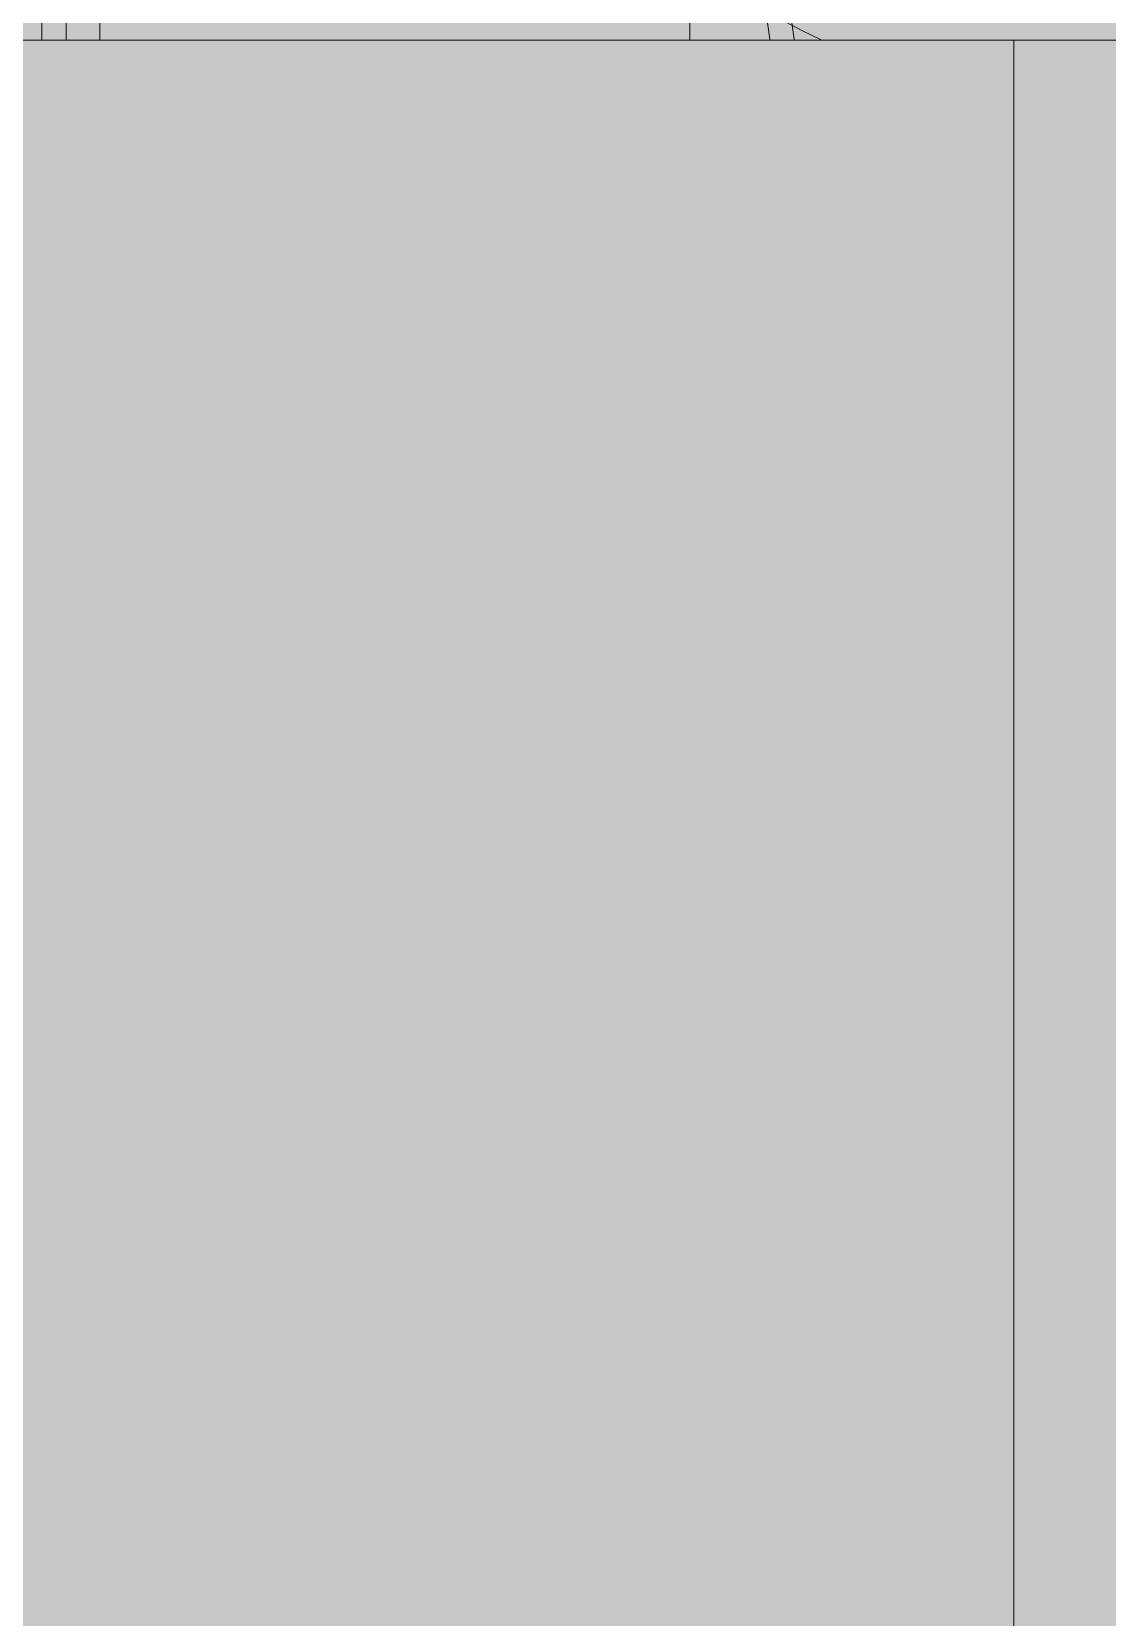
# Model space of a CAD drawing. Header units: millimetres. Extents: x -5368 to 16281, y -22441 to 15493.
# Drawn here: x -4259 to -3813, y 2836 to 3495 of the extents above; entities that cross this region are included whole.
import ezdxf
from ezdxf.enums import TextEntityAlignment as Align

# ---------------------------------------------------------------- set-up
doc = ezdxf.new("R2010")
doc.units = ezdxf.units.MM
doc.set_wipeout_variables(frame=1)
doc.layers.add('Техника. Кран GROVE GMK 5220', color=250, linetype='Continuous', lineweight=20)
doc.layers.add('Техника. Кран GROVE GMK 5220 Штрих', color=7, linetype='Continuous', true_color=0xe8e8e8)
doc.styles.add('arial', font='arial.ttf')

# ---------------------------------------------------------------- blocks, each defined once
blk = doc.blocks.new('GMK 5220-20250309.081547')
at = {"color": 0, "linetype": 'ByBlock', "lineweight": -2, "transparency": 16777216}
blk.add_lwpolyline([(-4565.001899227203, -200.5016025695522), (-35.41129775596892, -200.5008757125815), (86.9195635260603, -89.33162617230118, 0.4349877229114393), (84.60315346377865, 91.49069402250825, 2.220446049250313e-16), (-35.41139026052588, 200.5010176241713), (-2517.000848705249, 200.501346494455)], format="xyb", dxfattribs=at)
blk = doc.blocks.new('GMK 5220-20250308.075254')
at = {"color": 0, "linetype": 'ByBlock', "lineweight": -2, "transparency": 16777216}
blk.add_wipeout([(4132.021917808218, 3646.8969709839685), (4108.436437235389, 3719.476066501539), (4070.274609802295, 3785.564453733841), (4019.204699595783, 3842.273044542456), (3957.4592542386176, 3887.122793456416), (3887.7375079117714, 3918.153070431249), (3813.087382931683, 3934.00737080866), (3736.772248244751, 3933.9926156215024), (3662.1282595606167, 3918.1094499004384), (3592.418517574316, 3887.0522144760907), (3530.6904198263132, 3842.178592509361), (3479.6424421378447, 3785.4502576676105), (3441.5061733402695, 3719.34711854246), (3417.948760211422, 3646.7589081589767), (3410.000027289207, 3570.858857797127), (3418.0074575575927, 3494.9649775399084), (3441.6210020476674, 3422.3950077409945), (3479.808382409946, 3356.321382283732), (3530.900217498023, 3299.6325439878847), (3592.6630012315604, 3254.8066748330725), (3662.396741473466, 3223.8033609477097), (3737.0529915870825, 3207.977928284643), (3813.3681148626188, 3208.0221938439095), (3888.0059560892905, 3223.9342225336172), (3957.703683311354, 3255.018411763496), (4019.4144242199973, 3299.9159000730474), (4070.440461757222, 3356.6639704653494), (4108.5511662167655, 3422.781851598954), (4132.080508379095, 3495.3791659942403), (4139.999999999999, 3571.0000000000005)], dxfattribs=at)
at = {"layer": 'Техника. Кран GROVE GMK 5220 Штрих', "true_color": 0xadadad, "transparency": 16777216}
h = blk.add_hatch(color=253, dxfattribs=at)
h.dxf.hatch_style = 1
edge = h.paths.add_edge_path()
edge.add_arc((3775, 3571), 365, 0, 360)
at = {"color": 0, "linetype": 'ByBlock', "lineweight": -2, "transparency": 16777216}
blk.add_circle((3775, 3571), 365, dxfattribs=at)
blk.add_wipeout([(22.385445000000345, 3559.327399999999), (127.09091248929008, 3216.5435079587587), (-341.3059549999989, 2995.967199999999), (-341.3059549999989, 2995.967199999999), (-346.26780791351393, 3137.257352465088), (-355.4946369169297, 3278.333193042008), (-368.97802376036293, 3419.0660088568475), (-386.70566665306615, 3559.327399999999), (-481.15585500000407, 3559.3273000000017), (-481.1558550000034, 3559.3273000000017), (-461.854520898396, 3408.22343444318), (-447.58011209551023, 3256.562098112381), (-438.34836448318083, 3104.510480165257), (-434.1694550000027, 2952.2361999999994), (-1174.4276549999995, 2602.573240000001), (-1174.4276549999995, 2602.573240000001), (-1232.6608714875429, 2651.2683306756066), (-1295.133026798041, 2694.390820970713), (-1361.3126439986895, 2731.573849701118), (-1430.6367052171408, 2762.501085183311), (-1430.6367052171408, 2762.501085183311), (-1343.422894510994, 2971.02874589983), (-1243.6405958898372, 3173.842766479447), (-1131.6620886237424, 3370.1864650598927), (-1007.9051550000017, 3559.327299999998), (-1007.9051549999999, 3559.3273000000017), (-418.5165153461344, 3559.3273000000017), (-431.7750550000012, 3646.3273000000017), (-431.7750550000037, 3687.327300000001), (-918.7786550000014, 3687.327300000001), (-948.3842550000008, 3756.3273000000017), (-989.4383550000016, 3756.3273000000017), (-1038.8675549999998, 3687.0824000000002), (-1038.8675549999998, 3687.0824000000002), (-1172.2251444162266, 3492.9240759378263), (-1293.2972674302482, 3290.8764516349993), (-1401.618736476461, 3081.715841573714), (-1496.7733550000007, 2866.2458899999992), (-1496.7733550000007, 2866.245889999998), (-1553.1281550000017, 2863.0735400000017), (-1553.1281550000022, 2863.0735400000017), (-1558.5956489312325, 2849.1777043832367), (-1564.0093507761553, 2835.260823636801), (-1569.3691795314803, 2821.3231059940235), (-1574.6750549999992, 2807.3647600000027), (-1574.6750549999992, 2807.36476), (-1539.4516550000003, 2755.983599999999), (-1539.4516550000003, 2755.9835999999987), (-1566.810906161741, 2679.6602971901248), (-1592.4782614713254, 2602.7515067474806), (-1616.4412057817876, 2525.294728632762), (-1638.6880550000014, 2447.32773), (-1638.6880550000014, 2447.3277300000013), (-1643.5206549999998, 2425.86565), (-1658.459054999999, 2372.494080000001), (-1658.459054999999, 2372.494080000001), (-1633.4480954567357, 2325.9956192611835), (-1605.4211164390858, 2281.2503022380765), (-1574.500473531195, 2238.4534706904383), (-1540.8211550000015, 2197.7919600000027), (-1540.8211550000015, 2197.7919600000027), (-1563.2686448593195, 2156.609728604125), (-1563.2686448593195, 2156.609728604125), (-1557.3169297364325, 2148.209832955544), (-1551.2656693313838, 2139.8813632689), (-1545.1157207309807, 2131.625499169759), (-1538.8679550000015, 2123.4434100000008), (-1538.8679550000006, 2123.4434099999994), (-1546.8675550000007, 2117.2592200000004), (-1129.9999549999993, 2117.326830000002), (-1129.9999549999993, 1932), (-1162.4999549999989, 1932), (-1162.4999549999989, 1907.0000000000005), (-1178.907455, 1907.0000000000005), (-1190.2781549999995, 1893.924500000002), (-1197.4163550000012, 1893.924500000002), (-1197.4163550000012, 1932), (-1333.234155000001, 1932), (-1333.234155000001, 1893.924500000002), (1246.999945, 1893.924500000002), (1246.999945, 1887.0000000000005), (1560.999994999999, 1887.0000000000005), (1560.999994999999, 1873.3397459621556), (1560.999994999999, 1873.3397459621556), (1559.8268293236497, 1872.7612046748873), (1558.5881854510244, 1872.340741737109), (1557.3052569221995, 1872.0855513862625), (1555.999994999999, 1872), (1535.999994999999, 1872), (1535.999994999999, 1867.0000000000005), (1555.999994999999, 1867.0000000000005), (1555.999994999999, 1867.0000000000005), (1557.2728508594673, 1867.0541029723508), (1558.536524680886, 1867.2160216051952), (1559.7819006629443, 1867.4845878612905), (1560.999994999999, 1867.8578643762708), (1560.999994999999, 1804), (1565.999994999999, 1804), (1565.999994999999, 1870.817503000002), (1567.1803349999977, 1872), (1570.999994999999, 1872), (1570.999994999999, 1887.0000000000005), (1672.999994999999, 1887.0000000000005), (1672.999994999999, 1872), (1676.819655, 1872), (1677.999994999999, 1870.817503000002), (1677.999994999999, 1804), (1682.999994999999, 1804), (1682.999994999999, 1867.8578643762708), (1682.999994999999, 1867.8578643762708), (1684.2180893370535, 1867.4845878612905), (1685.4634653191117, 1867.2160216051952), (1686.7271391405304, 1867.0541029723508), (1687.999994999999, 1867.0000000000005), (1707.9999949999988, 1867.0000000000005), (1707.9999949999988, 1872), (1687.999994999999, 1872), (1687.999994999999, 1872), (1686.6947330777982, 1872.0855513862625), (1685.4118045489736, 1872.340741737109), (1684.173160676348, 1872.7612046748873), (1682.999994999999, 1873.3397459621556), (1682.999994999999, 1887.0000000000005), (2341.999994999999, 1887.0000000000005), (2341.999994999999, 1873.3397459621556), (2341.999994999999, 1873.3397459621556), (2340.8268293236492, 1872.7612046748886), (2339.5881854510235, 1872.3407417371109), (2338.3052569221995, 1872.085551386263), (2336.9999949999988, 1872), (2316.9999949999988, 1872), (2316.9999949999988, 1867.0000000000005), (2336.9999949999988, 1867.0000000000005), (2336.9999949999988, 1867.0000000000005), (2338.2728508594673, 1867.0541029723536), (2339.536524680885, 1867.2160216051984), (2340.781900662944, 1867.4845878612919), (2341.999994999999, 1867.8578643762708), (2341.999994999999, 1804), (2346.999994999999, 1804), (2346.999994999999, 1870.817503000002), (2348.1803349999977, 1872), (2351.9999949999988, 1872), (2351.9999949999988, 1887.0000000000005), (2453.999994999999, 1887.0000000000005), (2453.999994999999, 1872), (2457.8196550000002, 1872), (2458.9999949999988, 1870.8173770000003), (2458.9999949999988, 1804), (2463.999994999999, 1804), (2463.999994999999, 1867.8578643762708), (2463.999994999999, 1867.8578643762708), (2465.2180893370532, 1867.4845878612905), (2466.4634653191124, 1867.2160216051952), (2467.72713914053, 1867.0541029723508), (2468.999994999999, 1867.0000000000005), (2488.999994999999, 1867.0000000000005), (2488.999994999999, 1872), (2468.999994999999, 1872), (2468.999994999999, 1872), (2467.6947330777984, 1872.0855513862625), (2466.411804548974, 1872.3407417371095), (2465.1731606763483, 1872.7612046748873), (2463.999994999999, 1873.3397459621556), (2463.999994999999, 1877.0000000000005), (2466.999994999999, 1877.0000000000005), (2466.999994999999, 1962.000000000001), (2849.9999949999988, 1962.000000000001), (2850.0000950000003, 2267.0000000000005), (2966.999994999999, 2267.0000000000005), (2966.999994999999, 2275.0000000000005), (2949.999994999999, 2275.0000000000005), (2949.999994999999, 3182), (4405.000045000002, 3182), (4405.000045000002, 3192), (4395, 3192), (4395, 3272.000000000001), (4395, 3272.000000000001), (4390.432771950678, 3294.9610059419056), (4377.426406871194, 3314.4264068711927), (4357.9610059419065, 3327.4327719506773), (4335, 3332), (4254.9999520747515, 3332), (4255.000045000002, 3724), (4263.000045000002, 3715.999999999999), (4265.000045000002, 3715.999999999999), (4265.000045000002, 3816), (4263.000045000002, 3816), (4255.000045000002, 3808), (4255.000045000002, 3816), (4245.0000450000025, 3816), (4245.0000450000025, 3806), (3392.7269449999994, 3806), (2955.3835049999984, 3865.6299), (2949.954754999999, 3866), (2288.9999949999988, 3866), (2288.999645000001, 3862.966199999999), (2285.8153949999983, 3863.3109000000004), (2267.079764999999, 3855.9703999999983), (2233.4412749999983, 3856), (2176.547797, 3833.7181999999993), (2025.499945, 3833.7181900000005), (2022.4999450000003, 3830.7181899999996), (2022.4999350000003, 3773.3868), (1944.4991149999992, 3742.8384000000005), (1941.741094999998, 3740.1854999999996), (1935.5792850000005, 3726.0901999999987), (1837.5421949999986, 3687.6797000000006), (1799.1451649999985, 3785.682600000001), (1791.6964650000014, 3782.7642000000014), (1830.0934950000017, 3684.7613999999994), (1112.1388449999981, 3403.470437106539), (1112.1388449999981, 3431.9536000000007), (1112.1388449999981, 3431.9536000000007), (1117.8790964854745, 3433.0954070123316), (1122.7454467177963, 3436.3469982822035), (1125.9970379876675, 3441.213348514525), (1127.1388449999981, 3446.9536000000007), (1127.1388449999981, 3491.9536000000007), (1122.1388449999981, 3491.9536000000007), (1122.1388449999981, 3446.9536000000007), (1122.1388449999981, 3446.9536000000007), (1121.3776403251125, 3443.1267656763484), (1119.209912811865, 3439.882532188133), (1115.96567932365, 3437.714804674887), (1112.1388449999981, 3436.9536000000007), (1112.1388449999981, 3436.9536000000007), (932.1388449999981, 3436.9536000000007), (932.1388449999981, 3436.9536000000007), (928.3120106763474, 3437.714804674888), (925.067777188133, 3439.882532188136), (922.9000496748856, 3443.1267656763503), (922.1388449999984, 3446.9536000000007), (922.1388449999981, 3446.9536000000007), (922.1388449999981, 3491.9536000000007), (917.1388449999981, 3491.9536000000007), (917.1388449999981, 3446.9536000000007), (917.1388449999981, 3446.9536000000007), (918.2806520123288, 3441.213348514525), (921.5322432821999, 3436.3469982822035), (926.3985935145217, 3433.0954070123316), (932.1388449999981, 3431.9536000000007), (932.1388449999981, 3332.9473688141297), (598.6843542461432, 3202.301625348321), (626.9298449999993, 3303.431199999999), (619.2247450000001, 3305.5832999999984), (589.3576450000004, 3198.6474000000026), (410.0743449999976, 3128.405200000001), (410.0743449999976, 3128.405200000001), (381.3359242622132, 3289.4884490832546), (341.9462992140666, 3448.30333314733), (292.0799454418111, 3604.14638471903), (231.95774500000016, 3756.3273000000017), (190.90354499999785, 3756.3273000000017), (141.56244500000048, 3687.327300000001), (-431.77505500000575, 3687.327300000001), (-431.7750550000012, 3646.3273000000017), (-418.5165153461344, 3559.3273000000017), (-386.70566665306615, 3559.327399999999)], dxfattribs=at)
at = {"layer": 'Техника. Кран GROVE GMK 5220 Штрих', "transparency": 16777216}
h = blk.add_hatch(color=256, dxfattribs=at)
h.dxf.hatch_style = 1
edge = h.paths.add_edge_path()
edge.add_line((-386.7056666530625, 3559.327399999998), (22.38544499999989, 3559.327399999998))
edge.add_line((22.38544499999989, 3559.327399999998), (127.090912489286, 3216.543507958759))
edge.add_line((127.090912489286, 3216.543507958759), (-341.3059549999962, 2995.967199999999))
edge.add_arc((-5020.898003174326, 2902.360649058015), 4680.528167174691, 1.145942871526288, 8.068775076187405)
edge.add_line((-386.7056666530625, 3559.327399999998), (-481.1558550000045, 3559.327300000001))
edge.add_arc((-5021.900274676607, 2902.528186419214), 4588.000104667034, 0.6207748568406828, 8.230503837868412, ccw=False)
edge.add_line((-434.1694550000029, 2952.236199999999), (-1174.427655, 2602.573240000002))
edge.add_arc((-1730.924536671224, 1996.240172412139), 822.9997376429133, 47.45406200345965, 68.60042369006618)
edge.add_arc((2025.318572346816, 1439.59739265836), 3700.500109474166, 145.0527138145376, 159.0536744549772, ccw=False)
edge.add_line((-1007.905155, 3559.327300000001), (-418.5165153461348, 3559.327300000001))
edge.add_line((-418.5165153461348, 3559.327300000001), (-431.7750549999982, 3646.327300000001))
edge.add_line((-431.7750549999982, 3646.327300000001), (-431.7750550000055, 3687.327300000001))
edge.add_line((-431.7750550000055, 3687.327300000001), (-918.7786550000019, 3687.327300000001))
edge.add_line((-918.7786550000019, 3687.327300000001), (-948.3842550000045, 3756.327300000001))
edge.add_line((-948.3842550000045, 3756.327300000001), (-989.4383549999984, 3756.327300000001))
edge.add_line((-989.4383549999984, 3756.327300000001), (-1038.867554999997, 3687.082399999999))
edge.add_arc((2025.253914586714, 1439.613970824481), 3799.994042169395, 143.7407391895068, 157.9491055126346)
edge.add_line((-1496.773355000005, 2866.245889999998), (-1553.128155000006, 2863.073540000001))
edge.add_arc((2036.496762358249, 1442.666242153007), 3860.435718814168, 158.4113949495344, 159.2979119321689)
edge.add_line((-1574.675055, 2807.36476), (-1539.451655000004, 2755.9836))
edge.add_arc((1903.103758530606, 1478.88182116625), 3671.808373094822, 159.6464084580131, 164.7072048278086)
edge.add_line((-1638.688054999999, 2447.327730000001), (-1643.520655, 2425.86565))
edge.add_line((-1643.520655, 2425.86565), (-1658.459054999999, 2372.49408))
edge.add_arc((-942.593525010394, 2727.573712152773), 799.09010893456, 206.3820749779501, 221.5276374737581)
edge.add_line((-1540.821155000005, 2197.791960000002), (-1563.268644859323, 2156.609728604126))
edge.add_arc((-854.500809334793, 2652.49608715735), 865.0174132775043, 214.9783933046662, 217.7059555516733)
edge.add_line((-1538.867955000002, 2123.44341), (-1546.867554999997, 2117.25922))
edge.add_line((-1546.867554999997, 2117.25922), (-1129.999954999999, 2117.326830000002))
edge.add_line((-1129.999954999999, 2117.326830000002), (-1129.999954999999, 1932))
edge.add_line((-1129.999954999999, 1932), (-1162.499954999999, 1932))
edge.add_line((-1162.499954999999, 1932), (-1162.499954999999, 1907))
edge.add_line((-1162.499954999999, 1907), (-1178.907455, 1907))
edge.add_line((-1178.907455, 1907), (-1190.278155, 1893.924500000001))
edge.add_line((-1190.278155, 1893.924500000001), (-1197.416355000001, 1893.924500000001))
edge.add_line((-1197.416355000001, 1893.924500000001), (-1197.416355000001, 1932))
edge.add_line((-1197.416355000001, 1932), (-1333.234155000006, 1932))
edge.add_line((-1333.234155000006, 1932), (-1333.234155000006, 1893.924500000001))
edge.add_line((-1333.234155000006, 1893.924500000001), (1246.999944999996, 1893.924500000001))
edge.add_line((1246.999944999996, 1893.924500000001), (1246.999944999996, 1887))
edge.add_line((1246.999944999996, 1887), (1560.999994999998, 1887))
edge.add_line((1560.999994999998, 1887), (1560.999994999998, 1873.339745962156))
edge.add_arc((1555.999995000001, 1881.999999999989), 9.999999999989104, 269.9999999999831, 300.0000000000165, ccw=False)
edge.add_line((1555.999994999998, 1872), (1535.999994999998, 1872))
edge.add_line((1535.999994999998, 1872), (1535.999994999998, 1867))
edge.add_line((1535.999994999998, 1867), (1555.999994999998, 1867))
edge.add_arc((1555.999995000026, 1881.999999999818), 14.9999999998181, 269.999999999894, 289.4712206346239)
edge.add_line((1560.999994999998, 1867.85786437627), (1560.999994999998, 1804))
edge.add_line((1560.999994999998, 1804), (1565.999994999998, 1804))
edge.add_line((1565.999994999998, 1804), (1565.999994999998, 1870.817503000002))
edge.add_line((1565.999994999998, 1870.817503000002), (1567.180334999997, 1872))
edge.add_line((1567.180334999997, 1872), (1570.999994999998, 1872))
edge.add_line((1570.999994999998, 1872), (1570.999994999998, 1887))
edge.add_line((1570.999994999998, 1887), (1672.999994999998, 1887))
edge.add_line((1672.999994999998, 1887), (1672.999994999998, 1872))
edge.add_line((1672.999994999998, 1872), (1676.819654999999, 1872))
edge.add_line((1676.819654999999, 1872), (1677.999994999998, 1870.817503000002))
edge.add_line((1677.999994999998, 1870.817503000002), (1677.999994999998, 1804))
edge.add_line((1677.999994999998, 1804), (1682.999994999998, 1804))
edge.add_line((1682.999994999998, 1804), (1682.999994999998, 1867.85786437627))
edge.add_arc((1687.999994999971, 1881.999999999818), 14.99999999981808, 250.528779365376, 270.000000000106)
edge.add_line((1687.999994999998, 1867), (1707.999994999998, 1867))
edge.add_line((1707.999994999998, 1867), (1707.999994999998, 1872))
edge.add_line((1707.999994999998, 1872), (1687.999994999998, 1872))
edge.add_arc((1687.999994999995, 1881.999999999989), 9.999999999989086, 239.99999999998352, 270.00000000001694, ccw=False)
edge.add_line((1682.999994999998, 1873.339745962156), (1682.999994999998, 1887))
edge.add_line((1682.999994999998, 1887), (2341.999994999998, 1887))
edge.add_line((2341.999994999998, 1887), (2341.999994999998, 1873.339745962156))
edge.add_arc((2336.999994999985, 1882.000000000049), 10.00000000004916, 270.0000000000756, 299.9999999999246, ccw=False)
edge.add_line((2336.999994999998, 1872), (2316.999994999998, 1872))
edge.add_line((2316.999994999998, 1872), (2316.999994999998, 1867))
edge.add_line((2316.999994999998, 1867), (2336.999994999998, 1867))
edge.add_arc((2336.99999499999, 1882.000000000027), 15.00000000002728, 270.0000000000313, 289.471220634487)
edge.add_line((2341.999994999998, 1867.85786437627), (2341.999994999998, 1804))
edge.add_line((2341.999994999998, 1804), (2346.999994999998, 1804))
edge.add_line((2346.999994999998, 1804), (2346.999994999998, 1870.817503000002))
edge.add_line((2346.999994999998, 1870.817503000002), (2348.180334999997, 1872))
edge.add_line((2348.180334999997, 1872), (2351.999994999998, 1872))
edge.add_line((2351.999994999998, 1872), (2351.999994999998, 1887))
edge.add_line((2351.999994999998, 1887), (2453.999994999998, 1887))
edge.add_line((2453.999994999998, 1887), (2453.999994999998, 1872))
edge.add_line((2453.999994999998, 1872), (2457.819654999999, 1872))
edge.add_line((2457.819654999999, 1872), (2458.999994999998, 1870.817376999999))
edge.add_line((2458.999994999998, 1870.817376999999), (2458.999994999998, 1804))
edge.add_line((2458.999994999998, 1804), (2463.999994999998, 1804))
edge.add_line((2463.999994999998, 1804), (2463.999994999998, 1867.85786437627))
edge.add_arc((2468.999994999971, 1881.999999999818), 14.99999999981808, 250.528779365376, 270.000000000106)
edge.add_line((2468.999994999998, 1867), (2488.999994999998, 1867))
edge.add_line((2488.999994999998, 1867), (2488.999994999998, 1872))
edge.add_line((2488.999994999998, 1872), (2468.999994999998, 1872))
edge.add_arc((2468.999995000004, 1882.000000000022), 10.00000000002183, 240.0000000000333, 269.9999999999661, ccw=False)
edge.add_line((2463.999994999998, 1873.339745962156), (2463.999994999998, 1877))
edge.add_line((2463.999994999998, 1877), (2466.999994999998, 1877))
edge.add_line((2466.999994999998, 1877), (2466.999994999998, 1962))
edge.add_line((2466.999994999998, 1962), (2849.999994999998, 1962))
edge.add_line((2849.999994999998, 1962), (2850.000095000003, 2267))
edge.add_line((2850.000095000003, 2267), (2966.999994999998, 2267))
edge.add_line((2966.999994999998, 2267), (2966.999994999998, 2275))
edge.add_line((2966.999994999998, 2275), (2949.999994999998, 2275))
edge.add_line((2949.999994999998, 2275), (2949.999994999998, 3182))
edge.add_line((2949.999994999998, 3182), (4405.000045000001, 3182))
edge.add_line((4405.000045000001, 3182), (4405.000045000001, 3192))
edge.add_line((4405.000045000001, 3192), (4395, 3192))
edge.add_line((4395, 3192), (4395, 3272))
edge.add_arc((4335, 3272), 60, 0, 90)
edge.add_line((4335, 3332), (4254.999952074751, 3332))
edge.add_line((4254.999952074751, 3332), (4255.000045000001, 3724))
edge.add_line((4255.000045000001, 3724), (4263.000045000001, 3716))
edge.add_line((4263.000045000001, 3716), (4265.000045000001, 3716))
edge.add_line((4265.000045000001, 3716), (4265.000045000001, 3816))
edge.add_line((4265.000045000001, 3816), (4263.000045000001, 3816))
edge.add_line((4263.000045000001, 3816), (4255.000045000001, 3808))
edge.add_line((4255.000045000001, 3808), (4255.000045000001, 3816))
edge.add_line((4255.000045000001, 3816), (4245.000045000001, 3816))
edge.add_line((4245.000045000001, 3816), (4245.000045000001, 3806))
edge.add_line((4245.000045000001, 3806), (3392.726944999995, 3806))
edge.add_line((3392.726944999995, 3806), (2955.383504999998, 3865.6299))
edge.add_line((2955.383504999998, 3865.6299), (2949.954754999999, 3866))
edge.add_line((2949.954754999999, 3866), (2288.999994999998, 3866))
edge.add_line((2288.999994999998, 3866), (2288.999644999996, 3862.966199999999))
edge.add_line((2288.999644999996, 3862.966199999999), (2285.815394999998, 3863.3109))
edge.add_line((2285.815394999998, 3863.3109), (2267.079764999995, 3855.970399999998))
edge.add_line((2267.079764999995, 3855.970399999998), (2233.441274999997, 3856))
edge.add_line((2233.441274999997, 3856), (2176.547796999999, 3833.718199999999))
edge.add_line((2176.547796999999, 3833.718199999999), (2025.499944999996, 3833.71819))
edge.add_line((2025.499944999996, 3833.71819), (2022.499944999996, 3830.71819))
edge.add_line((2022.499944999996, 3830.71819), (2022.499935, 3773.3868))
edge.add_line((2022.499935, 3773.3868), (1944.499114999999, 3742.838400000001))
edge.add_line((1944.499114999999, 3742.838400000001), (1941.741094999998, 3740.1855))
edge.add_line((1941.741094999998, 3740.1855), (1935.579285, 3726.090199999999))
edge.add_line((1935.579285, 3726.090199999999), (1837.542194999995, 3687.679700000001))
edge.add_line((1837.542194999995, 3687.679700000001), (1799.145165000002, 3785.6826))
edge.add_line((1799.145165000002, 3785.6826), (1791.696465000001, 3782.764200000001))
edge.add_line((1791.696465000001, 3782.764200000001), (1830.093495000001, 3684.761399999999))
edge.add_line((1830.093495000001, 3684.761399999999), (1112.138845000001, 3403.470437106538))
edge.add_line((1112.138845000001, 3403.470437106538), (1112.138845000001, 3431.953600000001))
edge.add_arc((1112.138845000001, 3446.953600000001), 15, 270, 360)
edge.add_line((1127.138845000001, 3446.953600000001), (1127.138845000001, 3491.953600000001))
edge.add_line((1127.138845000001, 3491.953600000001), (1122.138845000001, 3491.953600000001))
edge.add_line((1122.138845000001, 3491.953600000001), (1122.138845000001, 3446.953600000001))
edge.add_arc((1112.138845000007, 3446.953599999995), 9.999999999994316, -90.00000000003263, 3.1320723792305216e-11, ccw=False)
edge.add_line((1112.138845000001, 3436.953600000001), (932.1388450000013, 3436.953600000001))
edge.add_arc((932.1388450000023, 3446.953600000002), 10.00000000000091, 180.0000000000052, 269.99999999999415, ccw=False)
edge.add_line((922.1388450000013, 3446.953600000001), (922.1388450000013, 3491.953600000001))
edge.add_line((922.1388450000013, 3491.953600000001), (917.1388450000013, 3491.953600000001))
edge.add_line((917.1388450000013, 3491.953600000001), (917.1388450000013, 3446.953600000001))
edge.add_arc((932.1388450000013, 3446.953600000001), 15, 180, 270)
edge.add_line((932.1388450000013, 3431.953600000001), (932.1388450000013, 3332.94736881413))
edge.add_line((932.1388450000013, 3332.94736881413), (598.6843542461429, 3202.301625348322))
edge.add_line((598.6843542461429, 3202.301625348322), (626.9298449999987, 3303.431199999999))
edge.add_line((626.9298449999987, 3303.431199999999), (619.2247449999995, 3305.583299999998))
edge.add_line((619.2247449999995, 3305.583299999998), (589.3576450000037, 3198.647400000002))
edge.add_line((589.3576450000037, 3198.647400000002), (410.0743449999936, 3128.405200000001))
edge.add_arc((-2023.280980061428, 2777.382145293316), 2458.543333549439, 8.208562187949815, 23.46451090596787)
edge.add_line((231.9577449999997, 3756.327300000001), (190.903545000001, 3756.327300000001))
edge.add_line((190.903545000001, 3756.327300000001), (141.5624449999959, 3687.327300000001))
edge.add_line((141.5624449999959, 3687.327300000001), (-431.7750550000055, 3687.327300000001))
edge.add_line((-431.7750550000055, 3687.327300000001), (-431.7750549999982, 3646.327300000001))
edge.add_line((-431.7750549999982, 3646.327300000001), (-418.5165153461348, 3559.327300000001))
edge.add_line((-418.5165153461348, 3559.327300000001), (-386.7056666530625, 3559.327399999998))
edge = h.paths.add_edge_path(flags=16)
edge.add_arc((-1545.672055000003, 2830.866419999998), 14.99971891417129, 0, 360)
edge = h.paths.add_edge_path(flags=16)
edge.add_arc((-1529.037355, 2151.282780000001), 14.9997001043383, 0, 360)
edge = h.paths.add_edge_path(flags=16)
edge.add_arc((-968.779555000001, 3721.2461), 14.99971891417129, 0, 360)
edge = h.paths.add_edge_path(flags=16)
edge.add_arc((4335, 3272), 22.50000000000028, 0, 360)
at = {"color": 0, "linetype": 'ByBlock', "lineweight": -2, "transparency": 16777216}
blk.add_lwpolyline([(2949.999994999998, 3182), (4405.000045000001, 3182), (4405.000045000001, 3192), (4395, 3192), (4395, 3272, 0.414213562373095)], format="xyb", dxfattribs=at)
for points in [[(4245.000045000001, 3806), (4245.000045000001, 3207)], [(3947.980544999999, 3207), (3993.706944999998, 3532.360499999999), (3983.804244999999, 3533.752199999999), (3937.882263000349, 3207)], [(4255.000045000001, 3207), (4254.999952074751, 3332)], [(4395, 3192), (4264.999244999999, 3192), (4265.000045000001, 3207), (3928.000045000001, 3207), (3928.000045000001, 3182)], [(2849.999994999998, 3192), (3928.000045000001, 3192)]]:
    blk.add_lwpolyline(points, dxfattribs=at)
at = {"color": 0, "linetype": 'ByBlock', "lineweight": 5, "transparency": 16777216}
blk.add_arc((3775, 3571), 365, 139.9215699715438, 40.07843002845625, dxfattribs=at)
blk = doc.blocks.new('GMK 5220-20250309.112256')
at = {"color": 0, "linetype": 'ByBlock', "lineweight": -2, "transparency": 16777216}
blk.add_wipeout([(52.28898601237597, -3.637978807091713e-12), (52.28898601237597, -156.0002270000041), (85.3473033729606, -156.0002270000041), (85.3473033729606, -202.60653897108932), (-78.34779337295186, -202.60653897108932), (-78.34779337295186, -156.0002270000041), (-45.28947601236723, -156.0002270000041), (-45.28947601236723, -3.637978807091713e-12)], dxfattribs=at)
at = {"layer": 'Техника. Кран GROVE GMK 5220 Штрих', "transparency": 16777216}
h = blk.add_hatch(color=256, dxfattribs=at)
h.dxf.hatch_style = 1
h.set_gradient(color1=(132, 132, 132), tint=1, name='CYLINDER')
h.paths.add_polyline_path([(-45.28947601236723, 0), (52.28898601237597, 0), (52.28898601237597, -156.0002270000014), (-45.28947601236723, -156.0002270000014)])
h = blk.add_hatch(color=256, dxfattribs=at)
h.dxf.hatch_style = 1
h.set_gradient(color1=(132, 132, 132), tint=1, name='CYLINDER')
h.paths.add_polyline_path([(-78.34779337295186, -156.0002270000014), (85.3473033729606, -156.0002270000014), (85.3473033729606, -202.6065389710902), (-78.34779337295186, -202.6065389710902)])
at = {"color": 0, "linetype": 'ByBlock', "lineweight": -2, "transparency": 16777216}
for points in [[(-45.28947601236723, 0), (52.28898601237597, 0), (52.28898601237597, -156.0002270000014), (-45.28947601236723, -156.0002270000014)], [(-78.34779337295186, -156.0002270000014), (85.3473033729606, -156.0002270000014), (85.3473033729606, -202.6065389710902), (-78.34779337295186, -202.6065389710902)]]:
    blk.add_lwpolyline(points, close=True, dxfattribs=at)
blk.add_wipeout([(168.49999999999997, 0), (168.49999999999997, 25), (125.99999000000388, 25), (125.99999000000388, 95.9993000000004), (106.49995000000487, 115.4993400000003), (106.49995000000487, 558.5001899999997), (102.00014000199005, 562.9999999980126), (100.99994000000149, 563.0002000000003), (100.99994000000149, 611.00029), (98.99999999999999, 612.9999900000003), (-92.00000000000003, 612.9999900000003), (-94.00043999999619, 611.00029), (-94.00043999999619, 563.0002000000003), (-95.00043999999619, 563.0002000000003), (-99.50044999999955, 558.5001899999997), (-99.50044999999955, 115.4993400000003), (-119.0004799999952, 95.9993000000004), (-119.0004799999952, 25), (-168.5, 25), (-168.5, 0)], dxfattribs=at)
at = {"layer": 'Техника. Кран GROVE GMK 5220 Штрих', "transparency": 16777216}
h = blk.add_hatch(color=256, dxfattribs=at)
h.dxf.hatch_style = 1
h.paths.add_polyline_path([(-168.5, 0), (168.5, 0), (168.5, 25), (125.9999900000039, 25), (125.9999900000039, 95.9993000000004), (106.4999500000049, 115.4993400000003), (106.4999500000049, 558.5001899999997), (102.0001400019901, 562.9999999980128), (100.9999400000015, 563.0002000000004), (100.9999400000015, 611.00029), (99, 612.9999900000003), (-92, 612.9999900000003), (-94.00043999999616, 611.00029), (-94.00043999999616, 563.0002000000004), (-95.00043999999616, 563.0002000000004), (-99.50044999999955, 558.5001899999997), (-99.50044999999955, 115.4993400000003), (-119.0004799999952, 95.9993000000004), (-119.0004799999952, 25), (-168.5, 25)])
at = {"color": 0, "linetype": 'ByBlock', "lineweight": -2, "transparency": 16777216}
for points in [[(-168.5, 0), (168.5, 0), (168.5, 25), (125.9999900000039, 25), (125.9999900000039, 95.9993000000004), (106.4999500000049, 115.4993400000003), (106.4999500000049, 558.5001899999997), (102.0001400019901, 562.9999999980128), (100.9999400000015, 563.0002000000004), (100.9999400000015, 611.00029), (99, 612.9999900000003), (-92, 612.9999900000003), (-94.00043999999616, 611.00029), (-94.00043999999616, 563.0002000000004), (-95.00043999999616, 563.0002000000004), (-99.50044999999955, 558.5001899999997), (-99.50044999999955, 115.4993400000003), (-119.0004799999952, 95.9993000000004), (-119.0004799999952, 25), (-168.5, 25), (-168.5, 0)], [(-119.0004799999952, 25), (125.9999900000039, 25)]]:
    blk.add_lwpolyline(points, dxfattribs=at)
blk = doc.blocks.new('GMK 5220-20250309.11055901')
at = {"color": 0, "linetype": 'ByBlock', "lineweight": -2, "transparency": 16777216}
blk.add_wipeout([(2535.986799999999, 4.547473508864641e-13), (2535.986799999999, 4.547473508864641e-13), (2541.7270514854754, 1.1418070123309008), (2546.593401717798, 4.39339828220227), (2549.844992987668, 9.25974851452429), (2550.986799999999, 15.000000000000455), (2550.986799999999, 15.000000000000455), (2550.986799999999, 195.00000000000045), (2550.986799999999, 195.00000000000045), (2549.844992987668, 200.74025148547707), (2546.593401717798, 205.60660171779864), (2541.7270514854754, 208.85819298766955), (2535.986799999999, 210), (15, 210), (15, 210), (9.259748514523835, 208.85819298766955), (4.393398282201815, 205.60660171779864), (1.141807012330446, 200.74025148547707), (0, 195.00000000000045), (0, 15.000000000000455), (0, 15.000000000000455), (1.141807012330446, 9.25974851452429), (4.393398282201815, 4.39339828220227), (9.259748514523835, 1.1418070123309008), (15, 4.547473508864641e-13), (15, 4.547473508864641e-13)], dxfattribs=at)
at = {"layer": 'Техника. Кран GROVE GMK 5220 Штрих', "true_color": 0xadadad, "transparency": 16777216}
h = blk.add_hatch(color=253, dxfattribs=at)
h.dxf.hatch_style = 1
h.paths.add_polyline_path([(222.6764558940521, 210), (222.6764558940522, 0), (705, 0, 0.4142135623730951), (720, 15), (720, 195, 0.4142135623730951), (705, 210)])
h.paths.add_polyline_path([(1505.191307374813, 0, 0.4104828668700649), (1520, 14.99877999999808), (1520, 194.9987799999981, 0.4142135623730951), (1505, 209.9987799999981), (894.8529898734937, 209.9992795834568, 0.4113458698494183), (880, 195), (880, 15, 0.4142135623730951), (895, 0)])
h.paths.add_polyline_path([(1695, 209.9987799999981, 0.4142135623730951), (1680, 194.9987799999981), (1680, 14.99877999999808, 0.4179541254819384), (1695.191307374813, 0), (2535.986799999999, 0, 0.4142135623730951), (2550.986799999999, 15), (2550.986799999999, 195, 0.4142135623730951), (2535.986799999999, 210)])
at = {"color": 0, "linetype": 'ByBlock', "lineweight": -2, "transparency": 16777216}
blk.add_lwpolyline([(15, 0), (2535.986799999999, 0, 0.414213562373095), (2550.986799999999, 15), (2550.986799999999, 195, 0.414213562373095), (2535.986799999999, 210), (15, 210, 0.414213562373095), (0, 195), (0, 15, 0.414213562373095)], format="xyb", close=True, dxfattribs=at)
blk = doc.blocks.new('GMK 5220-20250309.111335')
blk.add_wipeout([(1044.0006649999996, 164.99966738479986), (1041.5004049999989, 164.99966738479986), (1041.5004049999989, 1034.9998730000002), (1051.5002349999995, 1069.999883), (1153.8586519999953, 1069.999773), (1158.725673999994, 1063.9999830000002), (1158.725673999994, 1000.999853), (1153.8586519999953, 994.999773), (1129.6147490095173, 994.999773), (1129.6147490095173, 994.999773), (1125.6832637446983, 990.1318211113171), (1122.7666273219306, 984.5958691646861), (1120.974800963943, 978.6006301969014), (1120.3753389999986, 972.3721330000003), (1120.3753389999986, 881.9994829999998), (1120.3753389999986, 881.9994829999998), (1122.6949873197022, 869.8256479793251), (1129.4996238071274, 859.4680445059475), (1139.751877936198, 852.505694851508), (1151.8887879999966, 850.0000130000001), (1151.8887879999966, 850.0000130000001), (1231.1117239999949, 850.0000130000001), (1231.1117239999949, 850.0000130000001), (1243.2427584787579, 852.5157722318384), (1253.4899145900042, 859.4790210188094), (1260.2957232331555, 869.8314125661921), (1262.6257669999977, 881.9994829999998), (1262.6257669999977, 881.9994829999998), (1262.6257669999977, 972.3721330000003), (1262.6257669999977, 972.3721330000003), (1262.0262002863933, 978.6006669577148), (1260.2343134894838, 984.5959365274277), (1257.3176575059838, 990.1319308717509), (1253.3861849999957, 994.9999530000002), (1253.3861849999957, 994.999953), (1229.1420799999978, 994.999773), (1224.2748369999972, 1000.999853), (1224.2748369999972, 1063.9999830000002), (1229.1420067654253, 1069.999773), (1331.5003649999999, 1069.999773), (1341.5001049999992, 1034.9998730000002), (1341.5001049999992, 164.99966738479975), (1339.0004449999979, 164.99966738479975), (1339.0004449999979, 109.99999999999989), (1044.0006649999996, 109.99999999999989)])
at = {"layer": 'Техника. Кран GROVE GMK 5220 Штрих', "true_color": 0xadadad}
h = blk.add_hatch(color=253, dxfattribs=at)
h.dxf.hatch_style = 1
edge = h.paths.add_edge_path()
edge.add_line((1044.000665, 109.9999999999999), (1044.000665, 164.9996673848))
edge.add_line((1044.000665, 164.9996673848), (1041.500404999999, 164.9996673848))
edge.add_line((1041.500404999999, 164.9996673848), (1041.500404999999, 1034.999873))
edge.add_line((1041.500404999999, 1034.999873), (1051.500235, 1069.999883))
edge.add_line((1051.500235, 1069.999883), (1153.858651999995, 1069.999773))
edge.add_line((1153.858651999995, 1069.999773), (1158.725673999994, 1063.999983))
edge.add_line((1158.725673999994, 1063.999983), (1158.725673999994, 1000.999853))
edge.add_line((1158.725673999994, 1000.999853), (1153.858651999995, 994.9997730000002))
edge.add_line((1153.858651999995, 994.9997730000002), (1129.614749009517, 994.9997730000002))
edge.add_arc((1152.601344708804, 972.4136359996082), 32.22603243408861, 135.5034590076914, 180.0737896412436)
edge.add_line((1120.375338999998, 972.3721330000003), (1120.375338999998, 881.999483))
edge.add_arc((1152.11428675478, 881.7392267303097), 31.74001477483397, 179.5301907371541, 269.5929354249305)
edge.add_line((1151.888787999997, 850.0000130000003), (1231.111723999995, 850.0000130000003))
edge.add_arc((1230.848036991592, 881.7774248435343), 31.77850585398837, 270.4754259415899, 360.4003680592107)
edge.add_line((1262.625766999998, 881.999483), (1262.625766999998, 972.3721330000003))
edge.add_arc((1230.3981580412, 972.4129862993801), 32.22763485261104, 359.9273690957698, 404.4958097601486)
edge.add_line((1253.386184999996, 994.9999530000002), (1229.142079999998, 994.9997730000002))
edge.add_line((1229.142079999998, 994.9997730000002), (1224.274836999997, 1000.999853))
edge.add_line((1224.274836999997, 1000.999853), (1224.274836999997, 1063.999983))
edge.add_line((1224.274836999997, 1063.999983), (1229.142006765425, 1069.999773))
edge.add_line((1229.142006765425, 1069.999773), (1331.500365, 1069.999773))
edge.add_line((1331.500365, 1069.999773), (1341.500104999999, 1034.999873))
edge.add_line((1341.500104999999, 1034.999873), (1341.500104999999, 164.9996673848))
edge.add_line((1341.500104999999, 164.9996673847999), (1339.000444999998, 164.9996673847999))
edge.add_line((1339.000444999998, 164.9996673847999), (1339.000444999998, 109.9999999999999))
edge.add_line((1339.000444999998, 109.9999999999999), (1044.000665, 109.9999999999999))
h.paths.add_polyline_path([(1118.787024999991, 1063.999983), (1158.725673999994, 1063.999983), (1158.725673999994, 1000.999853), (1118.787024999991, 1000.999853)], flags=16)
h.paths.add_polyline_path([(1118.787024999991, 1063.999983), (1158.725673999994, 1063.999983), (1153.858651999995, 1069.999773), (1113.920002999992, 1069.999773)], flags=16)
h.paths.add_polyline_path([(1113.920002999992, 994.9997730000002), (1118.787024999991, 1000.999853), (1158.725673999994, 1000.999853), (1153.858651999995, 994.9997730000002)], flags=16)
edge = h.paths.add_edge_path(flags=16)
edge.add_arc((1152.11428675478, 881.7392267303097), 31.74001477483384, 179.5301907371541, 269.5929354249305, ccw=False)
edge.add_line((1120.375338999998, 881.999483), (1120.375338999998, 972.3721330000003))
edge.add_arc((1152.601344708804, 972.4136359996082), 32.22603243408863, 135.5034590076913, 180.0737896412436, ccw=False)
edge.add_line((1129.614749009517, 994.9997730000002), (1089.676100009514, 994.9997730000002))
edge.add_arc((1112.6626957088, 972.4136359996082), 32.22603243408861, 135.5034590076914, 180.0737896412436)
edge.add_line((1080.436689999995, 972.3721330000003), (1080.436689999995, 881.999483))
edge.add_arc((1112.175637754777, 881.7392267303097), 31.74001477483397, 179.5301907371541, 269.5929354249305)
edge.add_line((1111.950138999993, 850.0000130000003), (1151.888787999997, 850.0000130000003))
at = {"layer": 'Техника. Кран GROVE GMK 5220 Штрих', "true_color": 0xd6d6d6}
h = blk.add_hatch(color=254, dxfattribs=at)
h.dxf.hatch_style = 1
h.paths.add_polyline_path([(1118.787024999991, 1063.999983), (1158.725673999994, 1063.999983), (1153.858651999995, 1069.999773), (1113.920002999992, 1069.999773)])
at = {"layer": 'Техника. Кран GROVE GMK 5220 Штрих', "true_color": 0x848484}
h = blk.add_hatch(color=252, dxfattribs=at)
h.dxf.hatch_style = 1
edge = h.paths.add_edge_path()
edge.add_arc((1152.11428675478, 881.7392267303097), 31.74001477483384, 179.5301907371541, 269.5929354249305, ccw=False)
edge.add_line((1120.375338999998, 881.999483), (1120.375338999998, 972.3721330000003))
edge.add_arc((1152.601344708804, 972.4136359996082), 32.22603243408863, 135.5034590076913, 180.0737896412436, ccw=False)
edge.add_line((1129.614749009517, 994.9997730000002), (1089.676100009514, 994.9997730000002))
edge.add_arc((1112.6626957088, 972.4136359996082), 32.22603243408861, 135.5034590076914, 180.0737896412436)
edge.add_line((1080.436689999995, 972.3721330000003), (1080.436689999995, 881.999483))
edge.add_arc((1112.175637754777, 881.7392267303097), 31.74001477483397, 179.5301907371541, 269.5929354249305)
edge.add_line((1111.950138999993, 850.0000130000003), (1151.888787999997, 850.0000130000003))
h.paths.add_polyline_path([(1118.787024999991, 1063.999983), (1158.725673999994, 1063.999983), (1158.725673999994, 1000.999853), (1118.787024999991, 1000.999853)])
at = {"layer": 'Техника. Кран GROVE GMK 5220 Штрих', "true_color": 0x787878}
h = blk.add_hatch(color=8, dxfattribs=at)
h.dxf.hatch_style = 1
h.paths.add_polyline_path([(1113.920002999992, 994.9997730000002), (1118.787024999991, 1000.999853), (1158.725673999994, 1000.999853), (1153.858651999995, 994.9997730000002)])
blk.add_lwpolyline([(1041.500404999999, 164.9996673848), (1041.500404999999, 1034.999873), (1051.500235, 1069.999883), (1153.858651999995, 1069.999773), (1158.725673999994, 1063.999983), (1158.725673999994, 1000.999853), (1153.858651999995, 994.9997730000002), (1129.614749009517, 994.9997730000002, 0.1969641273086795), (1120.375338999998, 972.3721330000003), (1120.375338999998, 881.999483, 0.4145343465294984), (1151.888787999997, 850.0000130000003), (1231.111723999995, 850.0000130000003, 0.4138299221835832), (1262.625766999998, 881.999483), (1262.625766999998, 972.3721330000003, 0.196955560852717), (1253.386184999996, 994.9999530000002), (1229.142079999998, 994.9997730000002), (1224.274836999997, 1000.999853), (1224.274836999997, 1063.999983), (1229.142006765425, 1069.999773), (1331.500365, 1069.999773), (1341.500104999999, 1034.999873), (1341.500104999999, 164.9996673847999)], format="xyb")
for points in [[(1118.787024999991, 1063.999983), (1158.725673999994, 1063.999983), (1153.858651999995, 1069.999773), (1113.920002999992, 1069.999773), (1118.787024999991, 1063.999983)], [(1118.787024999991, 1063.999983), (1158.725673999994, 1063.999983), (1158.725673999994, 1000.999853), (1118.787024999991, 1000.999853), (1118.787024999991, 1063.999983)], [(1113.920002999992, 994.9997730000002), (1118.787024999991, 1000.999853), (1158.725673999994, 1000.999853), (1153.858651999995, 994.9997730000002), (1113.920002999992, 994.9997730000002)]]:
    blk.add_lwpolyline(points)
blk.add_lwpolyline([(1151.888787999997, 850.0000130000003, -0.4145343465294984), (1120.375338999998, 881.999483), (1120.375338999998, 972.3721330000003, -0.1969641273086792), (1129.614749009517, 994.9997730000002), (1089.676100009514, 994.9997730000002, 0.1969641273086795), (1080.436689999995, 972.3721330000003), (1080.436689999995, 881.999483, 0.4145343465294984), (1111.950138999993, 850.0000130000003)], format="xyb", close=True)
blk = doc.blocks.new('GMK 5220-20250309.111722')
at = {"color": 0, "linetype": 'ByBlock', "lineweight": -2, "transparency": 16777216}
blk.add_wipeout([(2535.986799999999, 0), (2535.986799999999, 0), (2541.7270514854754, 1.1418070123309008), (2546.593401717798, 4.39339828220136), (2549.844992987668, 9.25974851452338), (2550.986799999999, 15.000000000000455), (2550.986799999999, 15), (2550.986799999999, 244.99999999999955), (2550.986799999999, 244.99999999999955), (2549.844992987668, 250.74025148547616), (2546.593401717798, 255.60660171779773), (2541.7270514854754, 258.8581929876691), (2535.986799999999, 260), (15, 260), (15, 260), (9.259748514523835, 258.8581929876691), (4.393398282201815, 255.60660171779773), (1.141807012330446, 250.74025148547616), (0, 244.99999999999955), (0, 15), (0, 15), (1.141807012330446, 9.25974851452338), (4.393398282201815, 4.39339828220136), (9.259748514523835, 1.1418070123309008), (15, 0), (15, 0)], dxfattribs=at)
at = {"layer": 'Техника. Кран GROVE GMK 5220 Штрих', "true_color": 0xadadad, "transparency": 16777216}
h = blk.add_hatch(color=253, dxfattribs=at)
h.dxf.hatch_style = 1
h.paths.add_polyline_path([(222.6764558940521, 260), (222.6764558940522, 2.842170943040401e-14), (705, 0, 0.4142135623730951), (720, 15), (720, 245, 0.4142135623730951), (705, 260)])
h.paths.add_polyline_path([(880, 245), (880, 15, 0.4142135623730951), (895, 0), (1505.191307374813, 0, 0.4104828668700649), (1520, 14.99877999999808), (1520, 244.9987799999981, 0.4142135623730951), (1505, 259.9987799999981), (894.8529898734937, 259.9992795834568, 0.4113458698494183)])
h.paths.add_polyline_path([(1695, 259.9987799999981, 0.4142135623730951), (1680, 244.9987799999981), (1680, 14.99877999999808, 0.4179541254819384), (1695.191307374813, 0), (2535.986799999999, 0, 0.4142135623730951), (2550.986799999999, 15), (2550.986799999999, 245, 0.4142135623730951), (2535.986799999999, 260)])
at = {"color": 0, "linetype": 'ByBlock', "lineweight": -2, "transparency": 16777216}
blk.add_lwpolyline([(15, 0), (2535.986799999999, 0, 0.414213562373095), (2550.986799999999, 15), (2550.986799999999, 245, 0.414213562373095), (2535.986799999999, 260), (15, 260, 0.414213562373095), (0, 245), (0, 15, 0.414213562373095)], format="xyb", close=True, dxfattribs=at)
blk = doc.blocks.new('GMK 5220-20250309.104834')
at = {"color": 0, "linetype": 'ByBlock', "lineweight": -2, "transparency": 16777216}
blk.add_wipeout([(871.91677, 1155.0000000000002), (870.7749629876695, 1160.7402514854766), (867.5233717177985, 1165.6066017177986), (862.6570214854767, 1168.8581929876698), (856.91677, 1170.0000000000005), (-856.9167699999998, 1170.0000000000005), (-856.9167699999998, 1170.0000000000005), (-862.6570214854763, 1168.8581929876698), (-867.5233717177981, 1165.6066017177986), (-870.7749629876691, 1160.7402514854766), (-871.9167699999998, 1155.0000000000002), (-871.9167699999998, 15), (-871.9167699999998, 15), (-870.7749629876691, 9.259748514523608), (-867.5233717177981, 4.393398282201815), (-862.6570214854763, 1.1418070123306734), (-856.9167699999998, 0), (-856.9167699999998, 0), (856.91677, 0), (856.91677, 0), (862.6570214854767, 1.1418070123306734), (867.5233717177985, 4.393398282201815), (870.7749629876695, 9.259748514523608), (871.91677, 15), (871.91677, 15)], dxfattribs=at)
at = {"layer": 'Техника. Кран GROVE GMK 5220 Штрих', "true_color": 0xadadad, "transparency": 16777216}
h = blk.add_hatch(color=253, dxfattribs=at)
h.dxf.hatch_style = 1
h.paths.add_polyline_path([(-540.1118599999971, 1170), (-540.1118599999973, 0), (540.1126000000004, 0), (540.1126000000004, 1170)])
at = {"layer": 'Техника. Кран GROVE GMK 5220 Штрих', "true_color": 0x848484, "transparency": 16777216}
h = blk.add_hatch(color=252, dxfattribs=at)
h.dxf.hatch_style = 1
edge = h.paths.add_edge_path()
edge.add_line((274.5525905955656, 1170), (274.5525905955656, 991.939690731575))
edge.add_arc((229.0903839738294, 991.939690731584), 45.46220662173619, 270.0000000000115, 359.9999999999886, ccw=False)
edge.add_line((229.0903839738385, 946.4774841098479), (206.3592806629749, 946.4774841098479))
edge.add_arc((206.359280662984, 991.939690731584), 45.46220662173619, 180.0000000000115, 269.9999999999885, ccw=False)
edge.add_line((160.8970740412478, 991.939690731575), (160.8970740412478, 1170))
edge.add_line((160.8970740412478, 1170), (274.5525905955656, 1170))
at = {"color": 0, "linetype": 'ByBlock', "lineweight": -2, "transparency": 16777216}
blk.add_lwpolyline([(871.9167699999998, 1155, 0.4142135623730951), (856.9167699999998, 1170), (-856.9167699999998, 1170, 0.4142135623730951), (-871.9167699999998, 1155), (-871.9167699999998, 15, 0.4142135623730951), (-856.9167699999998, 0), (856.9167699999998, 0, 0.414213562373095), (871.9167699999998, 15), (871.9167699999998, 1155)], format="xyb", dxfattribs=at)
blk.add_lwpolyline([(274.5525905955656, 1170), (274.5525905955656, 991.939690731575, -0.4142135623729779), (229.0903839738385, 946.4774841098479), (206.3592806629749, 946.4774841098479, -0.4142135623729779), (160.8970740412478, 991.939690731575), (160.8970740412478, 1170)], format="xyb", close=True, dxfattribs=at)
blk = doc.blocks.new('GMK 5220-20250309.10483')
at = {"color": 0, "linetype": 'ByBlock', "lineweight": -2, "transparency": 16777216}
blk.add_wipeout([(-498.534090000001, 1155), (-498.534090000001, 1155), (-497.3922829876702, 1160.7402514854764), (-494.1406917177992, 1165.6066017177982), (-489.2743414854774, 1168.8581929876693), (-483.534090000001, 1170), (483.5340900000011, 1170), (483.5340900000011, 1170), (489.27434148547735, 1168.8581929876693), (494.1406917177992, 1165.6066017177982), (497.3922829876703, 1160.7402514854764), (498.5340900000009, 1155), (498.5340900000009, 15), (498.5340900000009, 15), (497.3922829876703, 9.259748514523608), (494.1406917177992, 4.393398282201815), (489.27434148547735, 1.141807012330787), (483.53409000000096, 0), (483.5340900000011, 0), (-483.534090000001, 0), (-483.534090000001, 0), (-489.2743414854774, 1.141807012330787), (-494.1406917177992, 4.393398282201815), (-497.3922829876702, 9.259748514523721), (-498.534090000001, 15), (-498.534090000001, 15)], dxfattribs=at)
at = {"layer": 'Техника. Кран GROVE GMK 5220 Штрих', "true_color": 0xadadad, "transparency": 16777216}
h = blk.add_hatch(color=253, dxfattribs=at)
h.dxf.hatch_style = 1
h.paths.add_polyline_path([(248.5482400000001, 1170), (-248.5482400000001, 1170), (-248.5482400000001, -1.13686837721616e-13), (248.5482400000001, -2.273736754432321e-13)])
at = {"layer": 'Техника. Кран GROVE GMK 5220 Штрих', "transparency": 16777216}
h = blk.add_hatch(color=256, dxfattribs=at)
h.dxf.hatch_style = 1
h.set_gradient(color1=(156, 156, 156), color2=(173, 173, 173), rotation=180, tint=1)
h.paths.add_polyline_path([(498.534090000001, 1155, 0.4142135623730951), (483.534090000001, 1170), (472.8715300000003, 1170), (472.8715300000003, 1008.819947234557, -0.6137383684066755), (372.4365566443521, 952.579190638834, -0.2552334804589752), (344.1366983051885, 1003.581095194326), (344.1366983051885, 1170), (248.5482400000001, 1170), (248.5482400000001, 0), (483.534090000001, 0, 0.4142135623730951), (498.534090000001, 15)])
at = {"color": 0, "linetype": 'ByBlock', "lineweight": -2, "transparency": 16777216}
blk.add_lwpolyline([(-498.534090000001, 15), (-498.534090000001, 1155, -0.4142135623730951), (-483.534090000001, 1170), (483.534090000001, 1170, -0.4142135623730951), (498.534090000001, 1155), (498.534090000001, 15, -0.4142135623730951), (483.534090000001, 0), (-483.534090000001, 0, -0.414213562373095)], format="xyb", close=True, dxfattribs=at)
blk.add_lwpolyline([(248.5482400000001, 1170), (248.5482400000001, 0)], dxfattribs=at)
blk = doc.blocks.new('*U90')
at = {"color": 0, "linetype": 'ByBlock', "lineweight": -2, "transparency": 16777216, "xscale": -1, "rotation": 71.74675402458206}
blk.add_blockref('GMK 5220-20250309.081547', (470, 2300), dxfattribs=at)
at = {"layer": 'Defpoints', "color": 250, "linetype": 'ByBlock', "lineweight": -2, "ltscale": 15, "transparency": 16777216, "style": 'arial', "width": 0.8}
blk.add_attdef('МАРКА', text='', height=250, rotation=56.46924393782679, dxfattribs=at).set_placement((1936.574174289135, 10483.03562942842), align=Align.MIDDLE_CENTER)
at = {"color": 0, "linetype": 'ByBlock', "lineweight": -2, "transparency": 16777216, "xscale": -1}
blk.add_blockref('GMK 5220-20250308.075254', (0, 0), dxfattribs=at)
at = {"color": 0, "linetype": 'ByBlock', "lineweight": -2, "transparency": 16777216}
blk.add_blockref('GMK 5220-20250309.111335', (-5299.999999999996, 2031), dxfattribs=at)
for name, p in [('GMK 5220-20250309.112256', (-4111.999500000002, 3182.000000000002)), ('GMK 5220-20250309.11055901', (-5299.999999999996, 2591))]:
    blk.add_blockref(name, p, dxfattribs=at)
blk.add_blockref('GMK 5220-20250309.111722', (-5299.999999999996, 2811), dxfattribs=at)
blk.add_blockref('GMK 5220-20250309.104834', (-4099.999999999996, 2071), dxfattribs=at)
blk.add_blockref('GMK 5220-20250309.10483', (-4099.999999999996, 2071), dxfattribs=at)

msp = doc.modelspace()

# ---------------------------------------------------------------- block references
at = {"layer": 'Техника. Кран GROVE GMK 5220'}
msp.add_blockref('*U90', (0, 250), dxfattribs=at)

doc.saveas('drawing.dxf')
